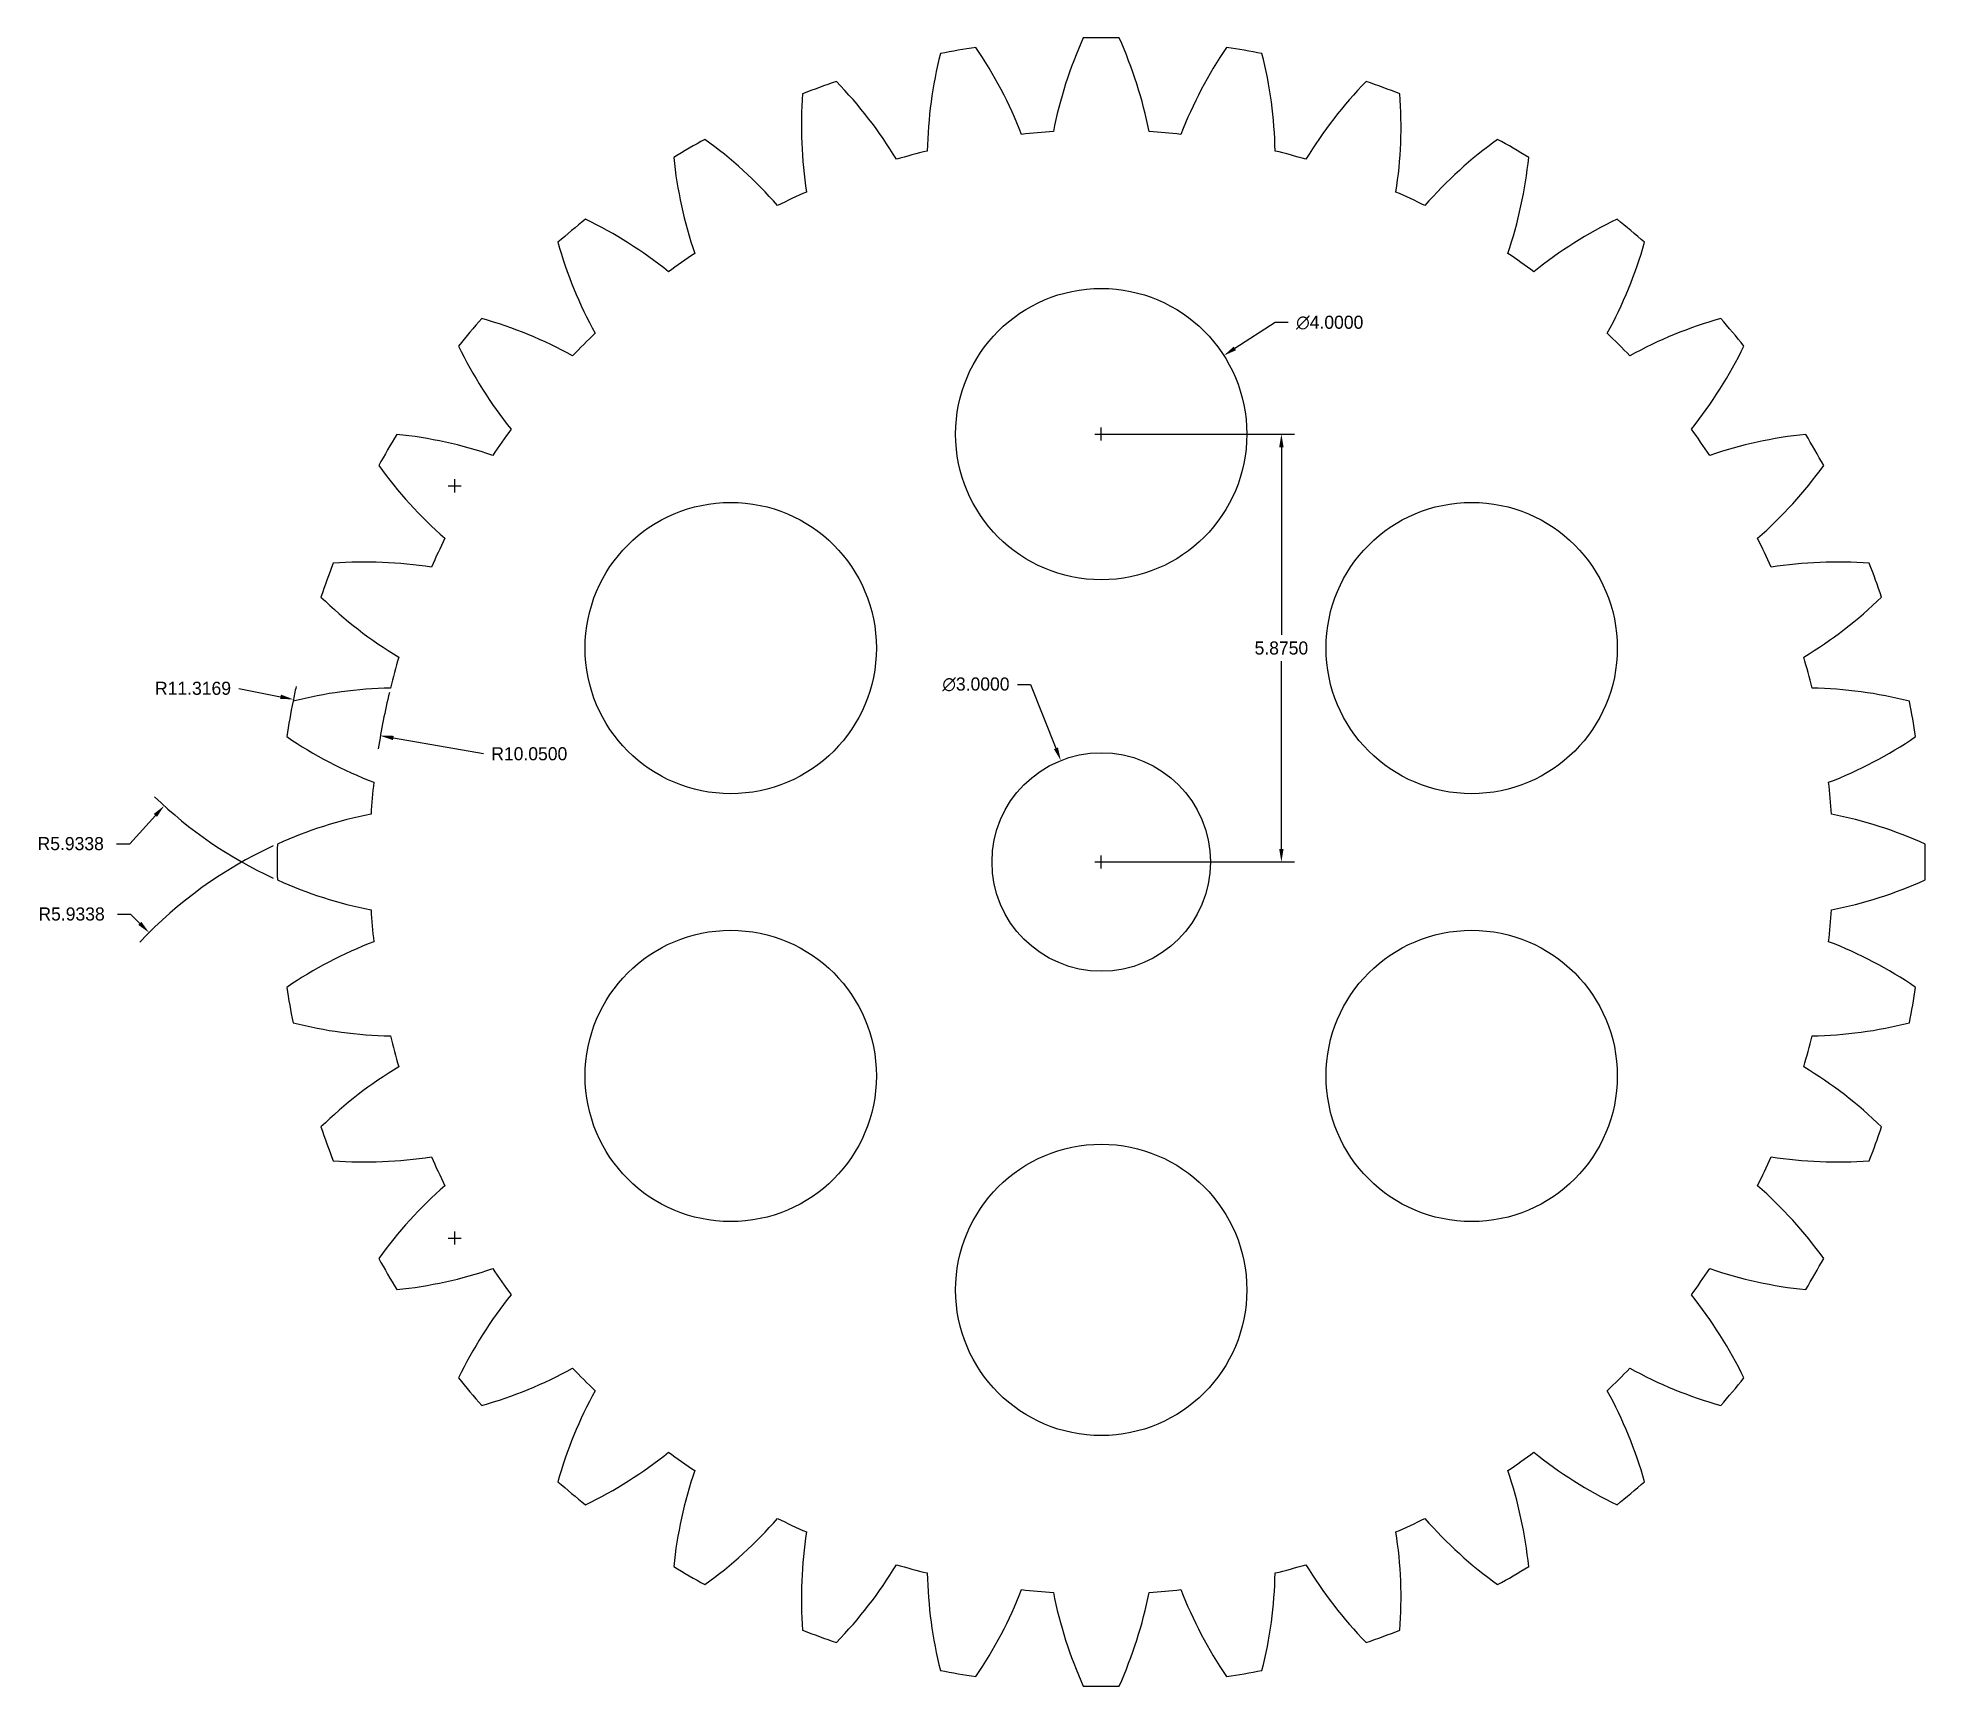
# Model space of a CAD drawing. Extents: x -12.5 to 13.4, y -4.7 to 17.9.
import ezdxf

# ---------------------------------------------------------------- set-up
doc = ezdxf.new("R2010")
doc.units = 0
doc.header["$MEASUREMENT"] = 0
doc.dimstyles.get("Standard").update_dxf_attribs({"dimtxt": 0.18, "dimasz": 0.18, "dimexe": 0.18, "dimexo": 0.0625, "dimgap": 0.09, "dimtad": 0, "dimtih": 1, "dimtoh": 1, "dimdec": 4, "dimzin": 0, "dimdsep": 46, "dimtxsty": 'Standard', "dimcen": 0.09, "dimadec": 0, "dimazin": 0, "dimtfac": 1, "dimtdec": 4, "dimtofl": 0, "dimtmove": 0, "dimatfit": 3, "dimfxl": 1, "dimtolj": 1, "dimtzin": 0, "dimarcsym": 0})

# ---------------------------------------------------------------- blocks, each defined once
blk = doc.blocks.new('*D1')
at = {"color": 0, "lineweight": -2, "transparency": 16777216}
for p, q in [((0.909, 9.043), (1.089, 9.043)), ((1.089, 9.043), (1.438, 8.166)), ((1.97, 6.605), (2.15, 6.605)), ((2.06, 6.515), (2.06, 6.695))]:
    blk.add_line(p, q, dxfattribs=at)
at = {"color": 0, "transparency": 16777216}
blk.add_solid([(1.466, 8.177), (1.41, 8.154), (1.505, 7.998)], dxfattribs=at)
at = {"layer": 'Defpoints', "color": 0, "transparency": 16777216}
for p in [(1.505, 7.998), (2.615, 5.211)]:
    blk.add_point(p, dxfattribs=at)
at = {"color": 0, "transparency": 16777216, "insert": (0.339, 9.043), "char_height": 0.18, "attachment_point": 5}
blk.add_mtext('\\A1;∅3.0000', dxfattribs=at)
blk = doc.blocks.new('*D2')
at = {"color": 0, "lineweight": -2, "transparency": 16777216}
for p, q in [((4.448, 14.01), (3.895, 13.656)), ((4.628, 14.01), (4.448, 14.01)), ((1.97, 12.48), (2.15, 12.48)), ((2.06, 12.39), (2.06, 12.57))]:
    blk.add_line(p, q, dxfattribs=at)
at = {"color": 0, "transparency": 16777216}
blk.add_solid([(3.879, 13.681), (3.911, 13.631), (3.744, 13.559)], dxfattribs=at)
at = {"layer": 'Defpoints', "color": 0, "transparency": 16777216}
for p in [(3.744, 13.559), (0.376, 11.401)]:
    blk.add_point(p, dxfattribs=at)
at = {"color": 0, "transparency": 16777216, "insert": (5.198, 14.01), "char_height": 0.18, "attachment_point": 5}
blk.add_mtext('\\A1;∅4.0000', dxfattribs=at)
blk = doc.blocks.new('*D4')
at = {"color": 0, "lineweight": -2, "transparency": 16777216}
for p, q in [((2.122, 12.48), (4.714, 12.48)), ((4.534, 12.3), (4.534, 9.722)), ((4.534, 6.785), (4.534, 9.362)), ((2.122, 6.605), (4.714, 6.605))]:
    blk.add_line(p, q, dxfattribs=at)
at = {"color": 0, "transparency": 16777216}
for points in [[(4.504, 12.3), (4.564, 12.3), (4.534, 12.48)], [(4.504, 6.785), (4.564, 6.785), (4.534, 6.605)]]:
    blk.add_solid(points, dxfattribs=at)
at = {"layer": 'Defpoints', "color": 0, "transparency": 16777216}
for p in [(2.06, 12.48), (2.06, 6.605), (4.534, 6.605)]:
    blk.add_point(p, dxfattribs=at)
at = {"color": 0, "transparency": 16777216, "insert": (4.534, 9.542), "char_height": 0.18, "attachment_point": 5}
blk.add_mtext('\\A1;5.8750', dxfattribs=at)
blk = doc.blocks.new('*D5')
at = {"color": 0, "lineweight": -2, "transparency": 16777216}
blk.add_line((-6.425, 8.09), (-7.662, 8.307), dxfattribs=at)
blk.add_arc((2.06, 6.605), 10.05, 166.6063, 171.0948, dxfattribs=at)
at = {"color": 0, "transparency": 16777216}
blk.add_solid([(-7.657, 8.337), (-7.667, 8.278), (-7.84, 8.338)], dxfattribs=at)
at = {"layer": 'Defpoints', "color": 0, "transparency": 16777216}
for p in [(-7.84, 8.338, 2), (2.06, 6.605, 2)]:
    blk.add_point(p, dxfattribs=at)
at = {"color": 0, "transparency": 16777216, "insert": (-5.795, 8.09), "char_height": 0.18, "attachment_point": 5}
blk.add_mtext('\\A1;R10.0500', dxfattribs=at)
blk = doc.blocks.new('*D6')
at = {"color": 0, "lineweight": -2, "transparency": 16777216}
for p, q in [((-9.783, 8.989), (-9.211, 8.873)), ((1.97, 6.605), (2.15, 6.605)), ((2.06, 6.515), (2.06, 6.695))]:
    blk.add_line(p, q, dxfattribs=at)
blk.add_arc((2.06, 6.605), 11.317, 167.7085, 168.75, dxfattribs=at)
at = {"color": 0, "transparency": 16777216}
blk.add_solid([(-9.205, 8.903), (-9.217, 8.844), (-9.035, 8.838)], dxfattribs=at)
at = {"layer": 'Defpoints', "color": 0, "transparency": 16777216}
for p in [(-9.035, 8.838, 2), (2.06, 6.605, 2)]:
    blk.add_point(p, dxfattribs=at)
at = {"color": 0, "transparency": 16777216, "insert": (-10.413, 8.989), "char_height": 0.18, "attachment_point": 5}
blk.add_mtext('\\A1;R11.3169', dxfattribs=at)
blk = doc.blocks.new('*D10')
at = {"color": 0, "lineweight": -2, "transparency": 16777216}
for p, q in [((-11.451, 5.89), (-11.271, 5.89)), ((-11.271, 5.89), (-11.143, 5.762)), ((-6.909, 1.441), (-6.729, 1.441)), ((-6.819, 1.351), (-6.819, 1.531))]:
    blk.add_line(p, q, dxfattribs=at)
blk.add_arc((-6.819, 1.441), 5.934, 114.8377, 136.7572, dxfattribs=at)
at = {"color": 0, "transparency": 16777216}
blk.add_solid([(-11.122, 5.784), (-11.165, 5.741), (-11.016, 5.635)], dxfattribs=at)
at = {"layer": 'Defpoints', "color": 0, "transparency": 16777216}
for p in [(-11.016, 5.635, 2), (-6.819, 1.441, 2)]:
    blk.add_point(p, dxfattribs=at)
at = {"color": 0, "transparency": 16777216, "insert": (-12.081, 5.89), "char_height": 0.18, "attachment_point": 5}
blk.add_mtext('\\A1;R5.9338', dxfattribs=at)
blk = doc.blocks.new('*D11')
at = {"color": 0, "lineweight": -2, "transparency": 16777216}
for p, q in [((-6.909, 11.769), (-6.729, 11.769)), ((-6.819, 11.679), (-6.819, 11.859)), ((-11.283, 6.856), (-10.93, 7.244)), ((-11.463, 6.856), (-11.283, 6.856))]:
    blk.add_line(p, q, dxfattribs=at)
blk.add_arc((-6.819, 11.769), 5.934, 226.0002, 245.1623, dxfattribs=at)
at = {"color": 0, "transparency": 16777216}
blk.add_solid([(-10.953, 7.264), (-10.908, 7.224), (-10.809, 7.377)], dxfattribs=at)
at = {"layer": 'Defpoints', "color": 0, "transparency": 16777216}
for p in [(-6.819, 11.769, 2), (-10.809, 7.377, 2)]:
    blk.add_point(p, dxfattribs=at)
at = {"color": 0, "transparency": 16777216, "insert": (-12.093, 6.856), "char_height": 0.18, "attachment_point": 5}
blk.add_mtext('\\A1;R5.9338', dxfattribs=at)

msp = doc.modelspace()

# ---------------------------------------------------------------- linework, layer by layer
at = {"elevation": 2}
msp.add_lwpolyline([(-0.32893, 16.36678, 0.01090874), (-0.75247, 16.2533, 0.05704628), (-1.57788, 17.32109, 0.01090874), (-2.04185, 17.15221, 0.05704628), (-1.98779, 15.80368, 0.01090874), (-2.38519, 15.61837, 0.05704628), (-3.38348, 16.5266, 0.01090874), (-3.81108, 16.27973, 0.05704628), (-3.52367, 14.96107, 0.01090874), (-3.88285, 14.70956, 0.05704628), (-5.02368, 15.43065, 0.01090874), (-5.40192, 15.11327, 0.05704628), (-4.88989, 13.86455, 0.01090874), (-5.19994, 13.5545, 0.05704628), (-6.44866, 14.06653, 0.01090874), (-6.76604, 13.68829, 0.05704628), (-6.04495, 12.54746, 0.01090874), (-6.29646, 12.18828, 0.05704628), (-7.61512, 12.47569, 0.01090874), (-7.86199, 12.04809, 0.05704628), (-6.95376, 11.0498, 0.01090874), (-7.13907, 10.6524, 0.05704628), (-8.4876, 10.70646, 0.01090874), (-8.65648, 10.24249, 0.05704628), (-7.58869, 9.41708, 0.01090874), (-7.70217, 8.99354, 0.05704628), (-9.03961, 8.81261, 0.01090874), (-9.12535, 8.32636, 0.05704628), (-7.93045, 7.69891, 0.01090874), (-7.96867, 7.2621, 0.05704628), (-9.25437, 6.85167, 0.01090874), (-9.25437, 6.35792, 0.05704628), (-7.96867, 5.94749, 0.01090874), (-7.93045, 5.51068, 0.05704628), (-9.12535, 4.88323, 0.01090874), (-9.03961, 4.39698, 0.05704628), (-7.70217, 4.21605, 0.01090874), (-7.58869, 3.79251, 0.05704628), (-8.65648, 2.96711, 0.01090874), (-8.4876, 2.50313, 0.05704628), (-7.13907, 2.55719, 0.01090874), (-6.95376, 2.15979, 0.05704628), (-7.86199, 1.16151, 0.01090874), (-7.61512, 0.7339, 0.05704628), (-6.29646, 1.02131, 0.01090874), (-6.04495, 0.66213, 0.05704628), (-6.76604, -0.4787, 0.01090874), (-6.44866, -0.85694, 0.05704628), (-5.19994, -0.34491, 0.01090874), (-4.88989, -0.65496, 0.05704628), (-5.40192, -1.90368, 0.01090874), (-5.02368, -2.22106, 0.05704628), (-3.88285, -1.49997, 0.01090874), (-3.52367, -1.75147, 0.05704628), (-3.81108, -3.07014, 0.01090874), (-3.38348, -3.31701, 0.05704628), (-2.38519, -2.40878, 0.01090874), (-1.98779, -2.59408, 0.05704628), (-2.04185, -3.94262, 0.01090874), (-1.57788, -4.11149, 0.05704628), (-0.75247, -3.04371, 0.01090874), (-0.32893, -3.15719, 0.05704628), (-0.148, -4.49463, 0.01090874), (0.33825, -4.58037, 0.05704628), (0.9657, -3.38547, 0.01090874), (1.40251, -3.42369, 0.05704628), (1.81294, -4.70939, 0.01090874), (2.30669, -4.70939, 0.05704628), (2.71712, -3.42369, 0.01090874), (3.15393, -3.38547, 0.05704628), (3.78138, -4.58037, 0.01090874), (4.26763, -4.49463, 0.05704628), (4.44856, -3.15719, 0.01090874), (4.8721, -3.04371, 0.05704628), (5.6975, -4.11149, 0.01090874), (6.16148, -3.94262, 0.05704628), (6.10742, -2.59408, 0.01090874), (6.50482, -2.40878, 0.05704628), (7.5031, -3.31701, 0.01090874), (7.93071, -3.07014, 0.05704628), (7.64329, -1.75147, 0.01090874), (8.00248, -1.49997, 0.05704628), (9.14331, -2.22106, 0.01090874), (9.52155, -1.90368, 0.05704628), (9.00952, -0.65496, 0.01090874), (9.31957, -0.34491, 0.05704628), (10.56829, -0.85694, 0.01090874), (10.88567, -0.4787, 0.05704628), (10.16458, 0.66213, 0.01090874), (10.41608, 1.02131, 0.05704628), (11.73474, 0.7339, 0.01090874), (11.98162, 1.16151, 0.05704628), (11.07338, 2.15979, 0.01090874), (11.25869, 2.55719, 0.05704628), (12.60723, 2.50313, 0.01090874), (12.7761, 2.96711, 0.05704628), (11.70831, 3.79251, 0.01090874), (11.8218, 4.21605, 0.05704628), (13.15924, 4.39698, 0.01090874), (13.24498, 4.88323, 0.05704628), (12.05008, 5.51068, 0.01090874), (12.0883, 5.94749, 0.05704628), (13.374, 6.35792, 0.01090874), (13.374, 6.85167, 0.05704628), (12.0883, 7.2621, 0.01090874), (12.05008, 7.69891, 0.05704628), (13.24498, 8.32636, 0.01090874), (13.15924, 8.81261, 0.05704628), (11.8218, 8.99354, 0.01090874), (11.70831, 9.41708, 0.05704628), (12.7761, 10.24249, 0.01090874), (12.60723, 10.70646, 0.05704628), (11.25869, 10.6524, 0.01090874), (11.07338, 11.0498, 0.05704628), (11.98162, 12.04809, 0.01090874), (11.73474, 12.47569, 0.05704628), (10.41608, 12.18828, 0.01090874), (10.16458, 12.54746, 0.05704628), (10.88567, 13.68829, 0.01090874), (10.56829, 14.06653, 0.05704628), (9.31957, 13.5545, 0.01090874), (9.00952, 13.86455, 0.05704628), (9.52155, 15.11327, 0.01090874), (9.14331, 15.43065, 0.05704628), (8.00248, 14.70956, 0.01090874), (7.64329, 14.96107, 0.05704628), (7.93071, 16.27973, 0.01090874), (7.5031, 16.5266, 0.05704628), (6.50482, 15.61837, 0.01090874), (6.10742, 15.80368, 0.05704628), (6.16148, 17.15221, 0.01090874), (5.6975, 17.32109, 0.05704628), (4.8721, 16.2533, 0.01090874), (4.44856, 16.36678, 0.05704628), (4.26763, 17.70422, 0.01090874), (3.78138, 17.78996, 0.05704628), (3.15393, 16.59506, 0.01090874), (2.71712, 16.63328, 0.05704628), (2.30669, 17.91898, 0.01090874), (1.81294, 17.91898, 0.05704628), (1.40251, 16.63328, 0.01090874), (0.9657, 16.59506, 0.05704628), (0.33825, 17.78996, 0.01090874), (-0.148, 17.70422, 0.05704628)], format="xyb", close=True, dxfattribs=at)
for centre, radius in [((2.05981, 12.4798), 2), ((-3.02809, 9.5423), 2), ((7.14771, 9.5423), 2), ((2.05981, 6.6048), 1.5), ((-3.02809, 3.6673), 2), ((7.14771, 3.6673), 2), ((2.05981, 0.7298), 2)]:
    msp.add_circle(centre, radius)

# ---------------------------------------------------------------- dimensions: what is measured, and where the dimension line sits
for p1, p2, picture, middle in [((0.37587, 11.40075), (3.74375, 13.55884), '*D2', (5.19797, 14.0101)), ((2.61481, 5.21124), (1.50482, 7.99835), '*D1', (0.33884, 9.04285))]:
    dim = msp.add_diameter_dim_2p(p1=p1, p2=p2, dimstyle='Standard')
    dim.commit()
    dim.dimension.update_dxf_attribs({"geometry": picture, "text_midpoint": middle, "dimtype": 163})
dim = msp.add_linear_dim(base=(4.5343, 6.6048), p1=(2.05981, 12.4798), p2=(2.05981, 6.6048), angle=90, dimstyle='Standard')
dim.commit()
dim.dimension.update_dxf_attribs({"geometry": '*D4', "text_midpoint": (4.5343, 9.5423)})
for center, mpoint, picture, middle in [((-6.81872, 11.76883, 2), (-10.80933, 7.37732, 2), '*D11', (-12.09271, 6.85638)), ((2.05981, 6.6048, 2), (-9.03457, 8.83782, 2), '*D6', (-9.78331, 8.98852)), ((2.05981, 6.6048, 2), (-7.83959, 8.33811, 2), '*D5', (-6.425, 8.09042))]:
    dim = msp.add_radius_dim(center=center, mpoint=mpoint, dimstyle='Standard')
    dim.commit()
    dim.dimension.update_dxf_attribs({"geometry": picture, "text_midpoint": middle, "dimtype": 164})
dim = msp.add_radius_dim(center=(-6.81872, 1.44076, 2), mpoint=(-11.01598, 5.63521, 2), dimstyle='Standard')
dim.commit()
dim.dimension.update_dxf_attribs({"geometry": '*D10', "text_midpoint": (-12.08062, 5.88968)})

doc.saveas('drawing.dxf')
